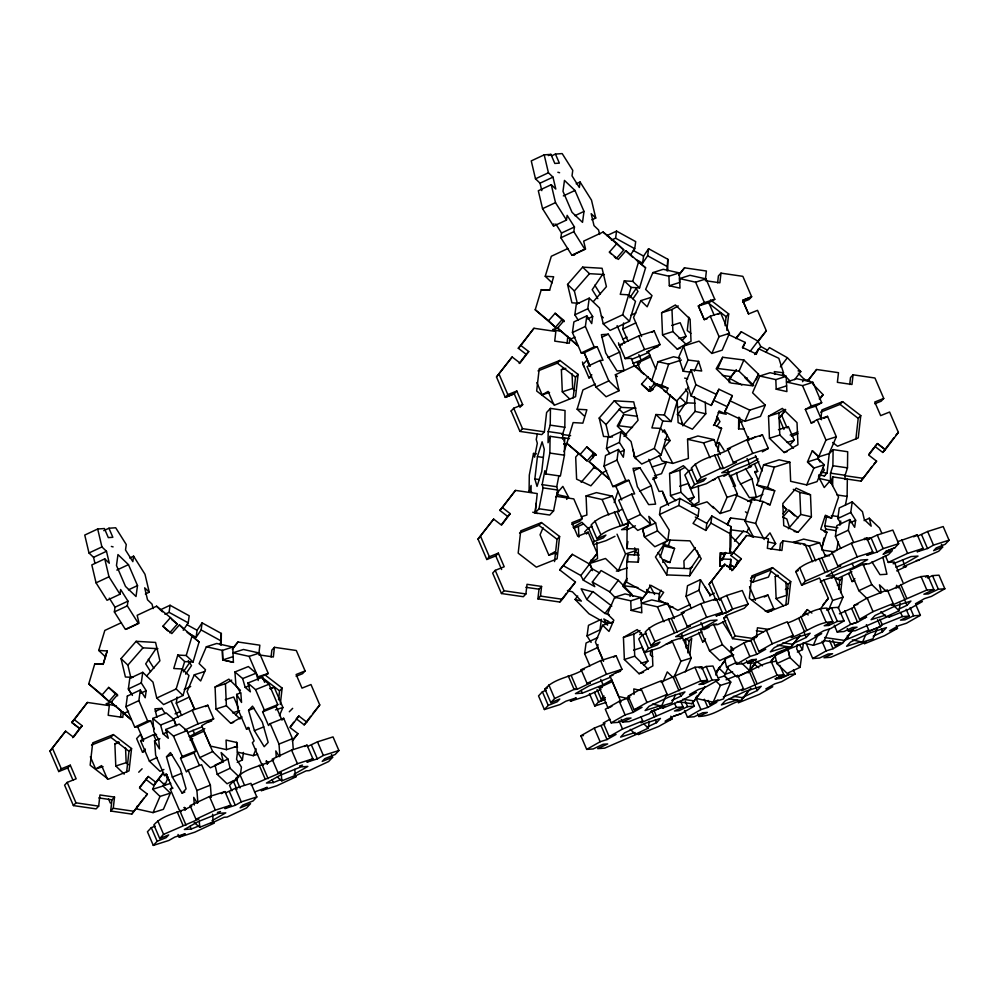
<?xml version="1.0" encoding="UTF-8"?>
<svg xmlns="http://www.w3.org/2000/svg" width="999" height="999" viewBox="0 0 999 999"><rect width="100%" height="100%" fill="white"/><g stroke="black" fill="none" stroke-linecap="round" stroke-linejoin="round"><path stroke-width="1.5" d="M220.317 644.879L221.328 633.441L202.098 622.877L197.078 630.257L196.104 637.325L187.075 632.367M221.216 645.079L221.328 633.441M639.223 555.069L627.759 554.632L626.785 561.713L626.598 582.105L645.816 592.669L650.849 585.302L663.661 592.345L658.628 599.725L677.846 610.289L690.334 604.445M626.785 561.713L638.261 562.15L638.386 549.05L626.91 548.613L627.097 529.707L628.059 522.627L628.034 525.536M627.684 561.925L627.759 554.632M666.82 270.717L667.819 259.278L648.601 248.714L643.568 256.094L642.607 263.162L636.151 259.615M667.719 270.916L667.819 259.278M724.138 566.183L719.879 566.021L720.004 552.922L729.919 553.309L730.881 546.228L731.068 526.573L711.85 516.008L706.83 523.389L705.856 530.457L693.044 523.414L698.076 516.046L699.038 508.966L679.819 498.401L660.501 507.442L659.527 514.522L669.205 530.069L667.757 540.684L654.82 546.74L644.58 536.938L642.594 529.02L655.631 522.927L657.517 530.881L667.757 540.684M719.879 566.021L720.903 553.121M729.769 569.43L730.769 559.328L720.853 558.953M729.919 553.309L730.107 533.653L731.068 526.573M730.681 568.394L730.769 559.328M744.28 429.095L738.611 428.871L738.723 417.232M738.611 428.871L739.622 417.432M748.426 439.835L748.451 436.813M531.992 492.295L529.07 491.87L529.295 475.124L533.516 453.434L536.438 453.858M531.018 492.432L531.106 485.452L529.07 491.87M562.699 439.273L562.774 433.691L564.81 427.272L565.034 410.514L550.449 408.391L550.224 425.137L548.189 431.568L548.051 442.732L550.087 436.313L564.672 438.436L564.447 455.194L560.377 476.073L545.791 473.951L544.855 470.716L542.145 484.64L543.081 487.874L538.998 508.766L535.139 512.899L549.725 515.034L553.583 510.889L557.667 490.01L556.73 486.763L558.903 475.624M545.791 473.951L549.862 453.059L550.087 436.313M830.406 482.929L830.531 473.164L832.891 465.734L833.104 449.612L847.689 451.735L847.477 467.857L845.117 475.287L845.067 479.483M832.642 485.589L832.754 476.898L860.926 481.143L876.585 461.163L868.718 455.107L877.459 443.593L885.301 449.675L898.388 432.455L889.597 412.038L880.631 415.634L874.762 402.023L883.74 398.426L874.949 378.009L853.071 374.812L850.499 377.572L849.712 384.478M845.366 505.369L847.115 496.416L847.339 479.021M536.138 503.234L535.139 512.899L537.237 493.568L515.472 490.397L499.812 510.377L507.679 516.433L510.252 513.673L502.385 507.617L499.812 510.377M554.52 561.575L557.042 539.273L559.615 536.513L541.458 522.539L520.716 530.869L518.181 553.146L536.351 567.157L557.092 558.828L559.615 536.513M855.856 439.185L858.203 418.369L860.776 415.609L842.632 401.635L821.877 409.952L820.866 418.868M860.776 415.609L858.253 437.924L837.512 446.241L832.666 442.507M82.193 725.736L79.62 728.483L71.753 722.427L74.326 719.68L82.193 725.736L73.476 737.212L65.609 731.156L49.95 751.136L58.741 771.553L61.314 768.805L70.28 765.197L76.149 778.808L67.183 782.404L64.61 785.164L73.402 805.581L96.104 808.89L98.676 806.143L99.95 794.954L114.535 797.09L113.262 808.266L110.689 811.026L131.731 814.098L147.39 794.105L139.523 788.049L148.302 776.485L156.169 782.542L163.611 772.751M120.517 717.419L121.304 710.526M110.689 811.026L111.963 799.837L114.535 797.09M123.401 711.9L122.777 717.419L108.192 715.296L109.291 705.644L87.413 702.447L71.753 722.427L79.62 728.483L72.627 737.699M126.623 772.152L128.996 751.298L131.568 748.551L113.411 734.577L92.695 742.869L90.147 765.209L108.329 779.195L129.033 770.878L131.568 748.551M258.916 653.471L259.852 645.192L237.987 641.995L232.605 648.451M271.079 656.98L271.865 650.074L274.438 647.315L296.316 650.511L305.107 670.928L302.535 673.688L296.129 676.261M274.438 647.315L273.339 656.98L258.753 654.845M278.546 699.787L279.57 690.858L282.143 688.099L265.197 675.062M280.269 704.482L282.143 688.099M534.877 478.921L537.425 456.605L542.12 441.795L544.28 449.275L541.745 471.553L537.037 486.401L534.877 478.921L539.248 479.557M510.252 513.673L501.535 525.162L493.668 519.105L478.009 539.085L486.8 559.502L489.373 556.743L498.339 553.146L504.208 566.758L495.229 570.354L492.657 573.114L501.461 593.531L523.326 596.715L525.899 593.968L527.01 584.303L541.583 586.425L540.484 596.091L537.899 598.863L539.01 589.185L541.583 586.425M511.138 410.989L519.93 431.406L541.808 434.602L544.38 431.843L546.603 412.5L550.449 408.391M567.057 343.244L567.844 336.351M569.942 337.724L569.305 343.244L554.72 341.121L555.831 331.468L533.953 328.271L518.294 348.251L526.161 354.308L528.733 351.561L520.866 345.504L518.294 348.251M573.164 397.964L575.536 377.16L578.109 374.4L559.915 360.402L539.223 368.706L536.663 391.009L554.857 405.02L575.574 396.69L578.109 374.4M650.799 650.386L650.287 654.857L652.709 656.718M688.786 317.183L687.25 330.582L690.883 333.379M705.456 279.295L706.393 271.016L684.515 267.819L679.145 274.275M717.619 282.804L718.406 275.899L720.978 273.139L742.856 276.336L751.648 296.753L749.075 299.513L742.669 302.085M720.978 273.139L719.879 282.804L705.294 280.669M687.787 652.859L689.148 640.946L691.72 638.199L689.847 654.57M725.099 325.612L726.111 316.683L728.683 313.923L710.501 299.95M726.822 330.307L728.683 313.923M756.318 637.549L757.442 627.772L769.105 629.47M779.657 550.474L780.444 543.568L783.016 540.821L804.894 544.005L812.512 561.7M783.016 540.821L781.917 550.474L767.332 548.351L768.431 538.686L746.565 535.501L730.906 555.481L738.773 561.538L741.345 558.778L733.478 552.722L730.906 555.481M785.776 605.194L788.149 584.353L790.721 581.593L772.539 567.619L751.835 575.923L749.3 598.264L767.457 612.237L788.174 603.933L790.721 581.593M818.631 474.975L824.475 475.824L827.047 473.064L829.245 453.746L833.104 449.612M853.071 374.812L851.972 384.478L837.387 382.342L838.486 372.689L816.608 369.493L807.529 380.831M838.723 589.435L839.734 580.531L842.307 577.772L840.609 592.619M103.759 530.656L108.941 528.234L112.85 537.3L108.317 537.612L104.408 528.546L97.69 529.008L101.923 546.928L106.481 551.286L109.303 563.224L104.758 558.866L91.821 564.922L96.054 582.842L107.043 600.287L119.98 594.23L120.629 589.51L127.959 601.148L127.31 605.869L138.299 623.314L125.362 629.37L114.373 611.925L115.01 607.205L109.316 598.151M129.708 557.991L133.591 556.168L132.842 561.638L125.512 549.999L126.261 544.542L115.697 527.759L108.941 528.234M137.512 585.589L136.014 596.503L125.499 586.425L116.483 565.496L117.969 554.582L128.471 564.635L137.512 585.589L128.446 589.835M154.183 728.995L150.662 720.828L137.725 726.885L134.728 727.097L125.936 706.68L127.385 696.066M150.662 720.828L147.665 721.041L138.873 700.624L140.322 690.009L127.285 696.103M140.322 690.009L145.205 697.764L146.179 690.684L141.284 682.929L142.745 672.315L129.795 678.371L128.347 688.985L131.543 694.18M164.935 614.285L169.093 612.35L170.067 605.269L189.198 615.784L188.224 622.864L183.204 630.232M181.568 715.421L176.286 703.171L177.123 697.115M196.104 637.325L201.136 629.957L202.098 622.877M240.409 774.662L241.433 767.082L236.551 759.327L237.525 752.197L242.407 759.952L237.238 762.374M242.407 759.952L243.444 752.409M555.819 223.988L561.513 233.042L560.876 237.762L571.865 255.207L584.802 249.151L573.813 231.693L574.462 226.985L567.132 215.347L566.483 220.067L553.546 226.124L553.871 223.764M576.211 183.828L580.094 182.005L579.345 187.475L572.015 175.836L572.764 170.379L562.187 153.596L555.444 154.058L551.56 155.881M584.003 211.426L582.517 222.34L572.002 212.263L562.986 191.333L564.472 180.419L574.974 190.472L584.003 211.426L574.949 215.672M648.076 376.66L641.545 384.14L648.376 390.671L654.907 383.191L634.702 365.684L615.384 374.737L619.068 390.696L606.118 396.753L595.879 386.95L587.087 366.546L600.024 360.489L603.034 360.277L597.165 346.665L594.168 346.878L581.231 352.934L584.228 352.722L590.084 366.333L584.128 352.759L581.231 352.934L572.439 332.517L573.888 321.903L586.825 315.846L591.708 323.601L592.669 316.521L587.787 308.766L589.235 298.152L576.298 304.208L574.85 314.822L578.109 319.992M594.168 346.878L585.377 326.461L586.825 315.846M611.438 240.122L615.596 238.187L616.57 231.106L635.689 241.621L634.727 248.701L630.544 254.845M655.631 522.927L648.801 516.383L650.686 524.35L637.749 530.407L627.509 520.604L618.718 500.187L631.655 494.13L634.652 493.918L628.796 480.307L615.859 486.363L612.849 486.575L604.058 466.158L605.506 455.544L618.443 449.488L623.339 457.242L624.3 450.162L619.417 442.407L620.866 431.793L607.929 437.849L606.48 448.464L609.727 453.633M628.046 341.196L622.789 329.008L623.626 322.952M589.897 665.883L584.615 653.633L586.063 643.019L597.714 637.562M591.108 642.407L587.037 635.938L588.486 625.324L600.137 619.88M628.796 480.307L625.786 480.519L616.995 460.102L618.443 449.488M642.607 263.162L647.639 255.794L648.601 248.714M603.421 661.188L597.564 647.577L597.976 644.542M601.423 619.268L599.974 629.882L587.037 635.938M626.91 548.613L627.884 541.533M638.261 562.15L638.836 557.904M658.628 599.725L659.59 592.644L661.276 590.184M677.434 407.779L686.488 403.534L687.936 392.919L685.501 389.048M667.07 539.984L689.997 540.859L701.248 558.741L689.66 575.786L666.733 574.912L667.707 567.832L658.041 552.472M630.257 729.307L635.376 734.215L648.314 728.159L649.263 721.266M659.527 514.522L678.845 505.482L679.819 498.401M691.32 608.553L686.038 596.303L687.487 585.739L700.424 579.682L710.202 595.142L714.36 593.194M689.66 575.786L690.621 568.706L699.737 555.319M704.258 602.497L698.975 590.247L700.424 579.682M717.919 451.585L719.168 442.482L715.284 444.305M729.27 382.704L729.857 378.459L741.82 385.04M705.856 530.457L710.888 523.089L711.85 516.008M733.728 654.882L724.675 659.128L726.56 667.082L736.8 676.885L749.737 670.829L750.773 663.249M797.239 644.717L796.665 648.963L801.548 656.718L800.099 667.332L787.162 673.388L776.922 663.586L775.037 655.619L787.974 649.562L789.859 657.529L800.099 667.332M797.339 652.06L802.509 649.637L803.383 643.269M840.646 548.426L835.401 536.238L836.85 525.624L849.787 519.567L854.669 527.322L855.644 520.242L850.761 512.487L852.209 501.873L839.272 507.929L837.811 518.543L841.071 523.713M853.596 542.37L848.338 530.182L849.787 519.567M896.24 588.149L896.627 585.314L898.263 587.899M880.843 611.725L886.163 616.82L899.1 610.764L900.136 603.184M537.35 433.766L536.238 439.51L537.312 443.256L534.602 457.192L533.516 453.434M819.317 478.546L819.904 475.561M825.149 532.092L825.736 529.108L824.799 525.861L826.697 516.121M821.665 549.987L823.988 538.049M839.922 525.212L840.746 521.028M836.538 550.624L838.286 541.67M108.941 701.435L102.11 694.892L108.641 687.412L115.459 693.955L108.941 701.435L88.736 683.928L94.768 663.86L103.134 664.298L107.205 650.973L98.739 650.449L104.82 630.431L121.453 622.652M107.155 650.923L103.134 664.298L94.768 663.86M126.111 629.308L139.048 623.251L137.163 615.297L156.581 606.206L170.467 617.594L162.899 626.248L171.828 633.566L179.383 624.912L199.076 641.995L193.044 662.062L186.214 655.519L177.797 655.044L173.751 668.506L182.168 668.993L188.986 675.524L182.992 695.491L163.574 704.57L156.743 698.039L152.984 682.117L142.745 672.315M156.743 698.039L176.161 688.96L182.168 668.993M186.214 655.519L192.245 635.464M182.193 669.655L184.628 661.575L177.797 655.044M555.432 327.272L548.613 320.729L555.132 313.249L561.962 319.792L555.432 327.272L535.227 309.765L541.271 289.698L549.625 290.135L553.646 276.76L545.242 276.286L551.323 256.268L567.956 248.489M587.062 460.914L580.232 454.383L586.763 446.903L593.593 453.434L587.062 460.914L566.858 443.406L573.126 422.589L582.854 423.151L586.875 409.777L577.147 409.215L582.941 389.922L595.429 384.078M572.614 255.145L585.551 249.088L583.666 241.134L603.084 232.043L616.957 243.431L609.402 252.085L618.319 259.403L625.886 250.749L645.579 267.832L639.547 287.899L632.717 281.356L624.3 280.881L620.254 294.343L628.658 294.83L635.489 301.361L629.482 321.328L610.077 330.407L603.246 323.876L599.487 307.954L589.235 298.152M603.246 323.876L622.664 314.797L628.658 294.83M632.717 281.356L638.748 261.301M628.696 295.492L631.131 287.412L624.3 280.881M641.545 384.14L650.474 391.458L656.992 383.978L677.197 401.486L671.166 421.541L664.335 415.01L655.931 414.523L651.91 427.897L660.314 428.384L667.145 434.915L661.113 454.97L641.708 464.06L634.877 457.53L632.941 449.513M620.866 431.793L631.056 441.558L634.877 457.53L654.283 448.439L660.314 428.384M664.335 415.01L670.379 394.955M660.526 428.484L662.762 421.054L655.931 414.523M563.848 441.009L564.672 438.436M830.868 482.842L832.754 476.898M564.023 451.673L566.358 444.642L563.886 443.494M651.473 381.406L658.004 361.713L673.551 356.768L680.232 358.266M614.185 502.559L617.919 491.308M666.47 392.295L667.869 388.074L661.688 385.202L668.681 364.111L681.405 360.065M660.152 557.305L663.885 546.053L674.575 548.451L669.904 562.512L665.896 561.613M662.787 562.449L663.723 559.64L669.904 562.512M674.575 548.451L668.381 545.579L670.254 539.947M715.759 445.829L721.565 428.321L714.41 424.987L719.068 410.926L726.236 414.26L718.219 412.462M753.496 537.15L744.954 521.003L752.21 499.113L762.899 501.51L770.054 504.832L774.725 490.771L767.569 487.45L756.88 485.052L763.611 464.76L779.158 459.815L789.847 462.212L790.646 481.318L806.68 484.915L817.045 481.618L824.275 464.797L817.906 458.641L807.542 461.938L813.835 468.119L824.275 464.797M759.839 501.036L764.035 488.374L756.88 485.052M764.185 539.547L755.631 523.401L762.899 501.51M767.569 487.45L774.3 467.157L789.847 462.212M821.777 547.627L826.91 532.167L820.728 529.295L825.386 515.234L831.58 518.106L838.573 497.002L830.019 480.869L819.33 478.471M709.864 596.053L710.489 594.205M204.67 671.515L194.293 674.812L187.063 691.633L194.68 709.327M232.755 647.077L222.39 650.374L222.789 659.927L233.404 662.349L232.755 647.077L216.733 643.481L206.356 646.778L199.126 663.598L205.494 669.755L200.662 680.968L194.293 674.812M152.635 789.297L162.999 786.001L170.367 793.131L160.002 796.428L152.635 789.297L155.644 782.292M162.999 786.001L164.211 783.191M136.9 806.28L137.013 809.015L153.047 812.612L160.002 796.428M158.516 779.108L164.835 785.214L168.294 777.16M170.367 793.131L163.411 809.315L153.047 812.612M176.511 725.749L173.576 718.943L192.258 710.202L207.804 705.244L213.661 718.855L201.711 725.661L210.502 746.078L226.461 749.65L226.061 740.097L236.825 742.507L237.225 752.072L253.259 755.669L256.156 748.925M279.458 715.571L282.917 707.517L274.126 687.1L269.68 688.511M543.069 527.759L540.059 534.777L548.851 555.182L556.256 552.834M556.942 495.529L558.154 492.719M651.173 297.34L640.809 300.637L633.566 317.457L641.57 336.501M679.27 272.902L668.905 276.199L669.305 285.751L679.67 282.455L679.27 272.902L663.236 269.305L652.871 272.602L645.629 289.423L651.997 295.592L647.177 306.793L640.809 300.637M637.337 416.296L623.701 414.548L618.868 425.761L632.504 427.51M669.305 285.751L679.982 288.149L679.582 278.596L689.959 275.299L705.981 278.896L714.772 299.313L704.407 302.61L698.363 306.031L704.233 319.643L710.277 316.221L720.641 312.924L729.432 333.341L722.19 350.162L711.825 353.459L699.088 341.134L683.541 346.091L678.708 357.292L683.179 371.228L690.759 372.202M683.179 371.228L687.999 360.015L683.541 346.091M687.999 360.015L698.613 361.376L701.698 371.029L691.083 369.667L686.263 380.881L691.071 395.916L711.263 405.444L718.893 389.248L732.342 395.604L728.121 405.419M694.392 371.191L698.613 361.376M691.071 395.916L695.903 384.702L691.083 369.667M592.345 570.641L590.022 563.399L605.494 558.478L618.319 570.779L625.549 553.958L617.032 534.178M711.825 353.459L719.068 336.638L710.277 316.221M612.999 621.952L602.634 625.262L595.404 642.07L603.571 661.038M641.096 597.527L630.731 600.824L631.131 610.377L641.82 612.774L641.096 597.527L625.062 593.93L614.697 597.227L607.467 614.048L613.836 620.204L609.003 631.418L602.634 625.262M634.103 554.857L635.913 550.661L634.702 547.827M626.735 580.194L624.325 585.801L637.924 587.549M756.143 379.82L758.553 374.213L743.868 360.002L722.664 357.28L717.831 368.494L739.035 371.203L753.733 385.427M711.263 405.444L718.893 389.248M742.781 348.027L745.192 342.42L727.697 334.153M739.035 371.203L743.868 360.002M765.321 405.094L760.451 416.383L744.904 421.328L724.725 411.8L732.342 395.604M756.243 354.383L758.653 348.776L778.833 358.304L783.478 372.789L782.267 375.587M786.176 376.323L775.811 379.62L776.211 389.185L786.9 391.583L786.176 376.323L770.142 372.727L759.777 376.024L752.584 392.769L765.284 405.169L749.737 410.127L729.545 400.587M744.904 421.328L749.737 410.127M720.079 513.523L727.047 497.34L718.244 476.923L728.621 473.626L737.412 494.043L730.444 510.227L720.079 513.523L712.712 506.393M727.597 524.987L730.606 517.969L745.754 519.917M663.061 681.73L667.282 671.915L673.651 678.084M721.653 560.539L725.461 552.447M722.639 559.765L725.661 552.747M652.522 704.07L661.588 706.106L665.209 697.702M674.263 676.673L680.893 661.263L672.102 640.846L660.089 647.652L644.605 652.584L638.748 638.973L642.607 634.827L646.453 633.291M675.574 694.405L671.965 702.809L661.588 706.106M685.227 671.977L691.258 657.966L682.467 637.549L672.027 640.871M752.235 536.987L746.99 531.905L748.8 527.697M735.114 566.895L737.524 561.288M736.101 566.121L737.911 561.913M750.187 580.769L752.884 582.03L755.294 576.423M715.833 675.049L718.256 669.442M812.899 382.317L802.522 385.626L786.5 382.03L796.865 378.721L812.899 382.317L821.69 402.734L811.325 406.044L805.344 409.428L811.213 423.039L817.182 419.642L827.547 416.346L836.338 436.763L829.108 453.583L818.743 456.88L812.287 450.749L807.467 461.963L813.91 468.094L806.68 484.915M697.015 695.903L697.127 698.638L713.161 702.235L720.404 685.414L730.769 682.117L724.475 675.923L718.468 677.834M728.234 667.195L724.4 675.948L730.769 682.117L723.526 698.925L713.161 702.235M817.906 458.641L825.973 440.059L817.182 419.642M770.841 571.478L768.431 577.085L752.884 582.03M803.171 642.994L813.373 645.279L817.594 635.476M828.446 610.252L832.666 600.436L823.875 580.019L834.252 576.723L843.044 597.14L838.211 608.354M829.17 629.37L823.738 641.982L813.373 645.279M852.322 639.872L862.524 642.157L865.983 634.103M876.935 629.457L872.889 638.861L862.524 642.157M623.701 414.548L617.245 426.061L626.698 435.202M758.553 374.213L752.11 385.739L730.906 383.017L716.196 368.781L722.664 357.28M727.022 524.363L730.606 517.969M745.192 342.42L742.394 347.402L755.856 353.758L758.653 348.776M626.985 578.433L622.677 586.126L633.166 596.278M724.725 411.8L726.822 408.067M183.329 671.927L189.96 662.187M185.677 674.138L191.483 665.609L188.262 660.501M629.832 297.764L636.463 288.024M633.004 298.751L637.986 291.446L635.564 287.612M156.456 648.064L145.692 663.86L150.524 671.54M602.959 273.901L592.195 289.698L597.827 298.651M677.497 415.01L685.801 402.822L694.954 403.184M713.461 425.499L718.443 418.181M716.645 426.486L719.967 421.603L716.745 416.496M666.246 541.196L655.469 556.992L666.733 574.912M49.95 751.136L65.609 731.156M74.326 719.68L87.413 702.447M232.367 649.387L237.987 641.995M139.585 787.337L148.302 776.485M131.731 814.098L143.881 798.101M145.729 779.245L153.596 785.301L162.899 773.051M514.235 393.806L505.282 397.377L496.491 376.96L512.15 356.98L520.017 363.037L528.733 351.561M496.491 376.96L512.15 356.98M520.866 345.504L533.953 328.271M519.18 363.499L526.161 354.308M290.147 726.897L293.669 722.265M305.107 670.928L296.141 674.525L301.998 688.136L310.976 684.54L319.767 704.957L306.743 722.09L298.876 716.033L290.085 727.609L297.964 733.666L292.345 741.046M293.519 738.885L297.964 733.666M298.876 716.033L296.303 718.793L304.171 724.849L310.677 716.283M312.537 713.835L319.767 704.957M478.009 539.085L493.668 519.105M502.385 507.617L515.472 490.397M678.908 275.212L684.515 267.819M501.573 524.475L507.679 516.433M537.912 598.851L559.79 602.035L562.362 599.275L575.449 582.055L559.727 569.917L572.29 554.32L589.547 564.06L592.007 568.681L599.675 573.001M735.739 338.186L741.333 331.755L757.941 341.121L760.776 346.466L767.17 350.075M559.727 569.917L572.29 554.32M736.101 338.636L741.333 331.755M559.79 602.035L566.333 593.431M568.206 590.958L575.449 582.055M590.009 562.25L597.252 553.346L588.124 532.155L577.747 536.326L571.878 522.714L582.267 518.543L573.801 498.901L556.306 496.353M736.313 369.63L728.845 379.47L736.088 370.554M750.099 351.448L757.941 341.121M758.129 340.921L766.308 330.781L757.529 310.339L748.538 313.961L742.682 300.349L751.648 296.753L742.694 300.337L748.563 313.948M588.848 564.423L597.252 553.346M757.891 341.845L766.308 330.781M629.982 596.453L631.73 594.155L618.331 580.282L601.061 570.541L592.345 582.03L594.792 586.65L583.279 580.157L580.831 575.536L589.547 564.06M583.279 580.157L592.007 568.681M754.67 354.508L760.776 346.466M608.029 621.266L606.293 623.563L589.023 613.823L575.112 599.425L577.722 595.978M765.971 352.197L769.455 347.602L787.374 357.717L800.786 371.578L794.68 379.62M609.153 614.572L604.969 613.461L586.8 599.475L592.894 591.433M615.559 597.926L609.602 591.77L618.331 580.282M780.394 366.895L787.374 357.717M604.969 613.461L611.076 605.431M802.547 381.693L804.295 379.395L809.714 380.831M641.246 599.75L647.552 592.07L659.577 593.818M783.978 429.42L779.145 418.194L785.689 409.578M641.021 600.674L647.552 592.07M779.145 418.194L785.451 410.514M808.241 380.519L816.608 369.493M819.63 399.3L823.126 394.705L812.811 384.028M716.096 600.449L709.103 584.19L724.75 564.21L732.629 570.267L741.345 558.778M709.103 584.19L724.75 564.21M733.478 552.722L746.565 535.501M731.792 570.729L738.773 561.538M868.755 454.42L873.988 447.527M677.297 701.585L691.882 703.708L701.223 691.408M703.096 688.948L704.957 686.488M715.559 672.539L720.229 666.383M722.102 663.923L724.899 660.239M860.926 481.143L872.139 466.383M882.729 452.435L885.301 449.675L877.459 443.593L874.862 446.378L882.729 452.435L893.955 437.674M691.882 703.708L704.732 687.424M716.258 672.24L725.599 659.939M748.988 671.103L754.22 664.21L758.778 667.719M748.076 672.939L756.792 661.45L762.487 665.834M803.071 614.672L807.392 609.615L811.887 613.086M802.16 616.508L807.392 609.615M729.357 698.888L741.021 700.586L748.263 691.046M770.516 661.75L773.214 658.204M741.021 700.586L750.836 688.299M770.391 662.549L775.786 655.444M777.259 645.154L790.883 647.14L799.287 636.076M822.964 604.894L824.837 602.434M790.883 647.14L799.999 635.776M820.866 608.291L828.346 598.451L819.567 578.009L801.623 585.214L795.766 571.603C805.107 560.988 820.516 559.952 832.367 553.346M823.488 640.496L842.444 643.269L851.797 630.956M842.444 643.269L853.433 629.432M788.311 528.771L800.711 514.435L799.799 492.395L793.293 489.373M798.039 532.28L811.4 516.833L810.476 494.792L796.178 488.149L782.829 503.558L783.74 525.636L798.039 532.28L794.043 531.381M578.546 453.808L575.686 457.117L576.61 479.158L590.884 485.814L602.347 472.564M557.067 493.069L562.849 486.388L568.556 497.152L566.62 499.375M555.943 496.978L557.867 494.755L568.556 497.152M581.156 482.305L593.581 467.957L593.456 465.022M688.648 387.3L677.21 400.512L678.109 422.589L692.419 429.22L705.769 413.786L705.282 402.023M662.437 432.055L664.36 429.82L670.067 440.584L664.285 447.265L672.827 463.411L688.386 458.454L687.562 439.298L697.926 436.001L713.96 439.597L720.379 454.495M682.679 425.724L695.092 411.388L694.48 396.69M695.341 547.664L683.903 560.889L684.203 568.244M765.147 538.436L769.979 532.867L775.674 543.631L770.853 549.2M830.019 480.869L824.237 487.549L818.531 476.785L824.312 470.104L822.889 467.407M132.879 677.409L125.412 676.985L121.041 658.603L136.139 641.308L155.569 642.444L159.915 660.814L146.828 675.799M130.894 677.859L127.872 665.134L142.969 647.839L157.917 648.713M169.73 632.792L177.285 624.125L170.467 617.594M111.026 702.21L131.231 719.717L111.026 702.21L117.557 694.73L108.641 687.412M579.383 303.246L571.915 302.822L567.544 284.44L582.642 267.145L602.072 268.269L606.418 286.651L593.331 301.636M577.397 303.696L574.375 290.971L589.472 273.676L604.407 274.55M616.957 243.431L623.788 249.962L616.233 258.629L614.285 256.755M557.529 328.047L577.734 345.554L557.529 328.047L564.06 320.567L555.132 313.249M612.512 436.963L603.533 436.451L599.2 418.044L614.26 400.799L633.716 401.91L638.061 420.279L624 436.413M609.028 437.325L606.031 424.587L621.091 407.33L636.051 408.191M589.148 461.7L609.353 479.208L589.148 461.7L595.679 454.22L586.763 446.903M734.527 541.271L743.593 530.894M782.966 513.748L786.737 509.428L782.841 505.694M783.166 516.695L788.823 510.202L798.089 517.794M182.13 793.131L186.089 788.873L180.257 768.618L170.454 752.572L166.496 756.817L172.328 777.085L182.13 793.131L184.827 792.057M647.202 727.047L656.505 722.689L660.451 718.443L644.517 723.513L624.562 732.854L620.604 737.1L635.114 732.479M58.741 771.553L67.707 767.956L70.28 765.197M91.496 745.079L110.839 737.337L113.411 734.577M73.402 805.581L75.974 802.821L98.676 806.143M143.431 741.233L140.497 734.427L136.638 738.561L142.495 752.172L145.392 749.075M516.82 391.021L507.854 394.63L505.282 397.377L514.248 393.781L516.82 391.021L522.689 404.632L520.966 406.468M153.596 785.301L156.169 782.542M159.94 738.698L154.558 740.858L155.644 755.169L164.448 775.586L166.159 773.75L172.015 787.362L170.305 789.198L179.096 809.615L181.306 811.513M211.313 797.364L210.377 785.114L201.586 764.697L188.124 770.092L186.413 771.94L180.544 758.328L182.268 756.48L195.717 751.086L186.925 730.669L179.233 724.075L165.772 729.482L168.294 738.249L163.099 733.803L160.577 725.024L152.835 718.406L166.296 712.999L174.026 719.63L175.712 725.474M145.679 795.953L147.39 794.105M511.126 411.014L513.711 408.229L522.689 404.632M538.024 370.916L557.342 363.149L559.915 360.402M180.544 758.328L194.006 752.921L195.717 751.086M235.727 714.747L239.585 710.614L232.542 712.849M248.576 710.376L252.522 706.143L262.337 722.19L268.169 742.432L264.211 746.69L254.408 730.644L248.576 710.376L253.958 708.216M519.93 431.406L522.502 428.646L544.38 431.843M155.145 826.111L151.299 827.659L147.44 831.792L153.297 845.404L168.856 840.459L174.825 837.062L185.19 833.765L179.221 837.162L178.047 834.44M191.783 806.018C179.595 813.049 163.586 813.96 153.871 824.899L159.728 838.511L168.706 834.914L166.134 837.661L157.155 841.27L153.297 845.404M240.672 692.806L236.638 694.417L237.725 708.741L246.516 729.158L248.239 727.309L254.096 740.921L252.385 742.769L261.176 763.174L263.386 765.072M293.269 749.4L292.457 738.673L283.666 718.256L270.205 723.663L268.494 725.499L262.625 711.887L264.348 710.052L277.797 704.645L269.006 684.228L261.301 677.634L247.852 683.041L250.374 691.82L245.18 687.362L242.657 678.583L234.915 671.965L248.376 666.558L256.106 673.189L258.217 680.506M262.625 711.887L276.086 706.48L277.797 704.645M589.298 365.609L586.95 360.164L583.091 364.298L588.96 377.909L591.845 374.812M159.728 838.511L163.586 834.377L198.938 819.018L195.941 819.23L190.085 805.619L209.49 796.54L224.962 791.608L230.831 805.219L224.85 808.616L235.302 805.294L241.271 801.897L256.818 796.952L250.961 783.341L235.402 788.286L225.524 792.931M283.666 718.256L281.943 720.092L276.086 706.48M237.225 779.682L233.379 781.218L229.52 785.351L231.868 790.796M240.06 787.986L235.951 778.458C245.667 767.519 261.676 766.608 273.863 759.577M304.171 724.849L306.743 722.09M682.329 340.334L686.038 336.351L680.182 322.739L671.703 325.437M256.818 796.952L253.109 800.923L242.72 805.094L240.147 807.854L250.537 803.683L246.528 807.979L227.123 817.07L224.113 817.269L211.176 823.326L214.186 823.126L194.768 832.204L179.221 837.162M486.8 559.502L495.766 555.906L498.339 553.146M519.53 533.066L538.886 525.287L541.458 522.539M331.443 754.52L332.617 757.242L328.609 761.538L309.203 770.629L306.193 770.828L293.256 776.897L296.253 776.685L276.848 785.763L261.301 790.721L267.27 787.324L254.52 791.982M307.592 746.49L317.482 741.845L333.029 736.9L338.898 750.511L335.189 754.495L324.8 758.653L322.227 761.413L332.617 757.242M501.461 593.531L504.033 590.771L525.899 593.968M582.267 518.543L579.695 521.303L571.903 524.425M584.64 531.992L588.498 527.847L592.345 526.311M622.514 509.24C611.975 514.01 598.95 515.834 591.071 525.087L596.94 538.698L605.906 535.102L603.334 537.862L594.368 541.458L593.081 542.844M586.413 533.99L588.124 532.155M596.94 538.698C605.169 529.07 618.806 527.509 629.67 522.24L623.251 525.374L620.204 525.486L614.348 511.875M692.557 469.355L688.711 470.904L684.852 475.037L690.721 488.648L706.268 483.703L718.244 476.923M729.195 449.263C717.007 456.293 701.011 457.205 691.283 468.144L697.152 481.755L706.118 478.159L703.546 480.919L694.58 484.515L690.721 488.648M697.152 481.755L701.011 477.622L720.416 468.531L723.413 468.331L717.557 454.72M690.022 501.436L694.018 497.14L688.161 483.528L679.682 486.226M546.241 690.234L542.395 691.783L538.536 695.916L544.393 709.527L559.952 704.57L565.921 701.186L576.286 697.889L570.317 701.273L585.864 696.328L601.036 689.223M544.393 709.527L548.251 705.394L557.23 701.785L559.802 699.025L550.824 702.634L544.967 689.023C554.308 678.383 569.73 677.347 581.58 670.741M819.267 398.838L823.126 394.705M790.234 444.493L794.23 440.197L788.373 426.585L778.471 429.732M550.824 702.634L554.682 698.488L574.1 689.41L577.097 689.198L571.228 675.586M820.691 412.162L840.059 404.383L842.632 401.635M683.091 613.186C670.903 620.217 654.894 621.128 645.179 632.08L651.036 645.679L660.014 642.082L657.442 644.842L648.463 648.438L644.605 652.584M589.472 693.768L594.755 706.018L598.613 701.885L605.019 699.312M604.083 696.028L601.186 699.125L605.032 697.589M651.036 645.679L654.894 641.545L690.247 626.198L687.25 626.41L681.38 612.799L700.799 603.708L716.345 598.763L722.202 612.375L716.283 615.859L726.648 612.562L732.617 609.165L726.71 595.466L742.257 590.509L748.126 604.12L744.267 608.254L726.323 615.459L723.751 618.219L732.542 638.636L750.586 641.271M883.74 398.426L881.168 401.186L874.762 403.758M643.905 665.359L647.914 661.063L642.045 647.452L633.566 650.162M698.551 632.379L702.647 641.907L705.544 638.798M895.816 435.202L898.388 432.455M750.649 578.134L769.967 570.379L772.539 567.619M660.963 682.067L694.954 667.27L701.71 666.795L707.567 680.406L698.938 684.452L703.446 684.128L712.075 680.094L718.818 679.632L712.961 666.021L706.206 666.483L701.286 668.793M874.013 463.923L876.598 461.138M629.82 697.302L619.255 701.31L605.307 709.228L611.176 722.839L625.112 714.922L633.116 712.374L642.07 707.28L634.078 709.827L628.209 696.216L641.133 688.873L661.313 680.769L667.182 694.38L665.459 696.216L700.823 680.881L707.567 680.406M640.946 716.845L642.707 720.928L640.996 722.764L676.348 707.417L683.091 706.955L680.756 701.51M718.818 679.632L705.381 687.262L698.476 689.46L689.522 694.555L696.428 692.344L683.004 699.987L662.812 708.091L664.535 706.243L651.073 711.65L649.4 713.586L629.17 721.59L622.427 722.065L621.253 719.342M732.542 638.636L735.114 635.876L753.159 638.511M671.678 700.499L680.968 696.153L684.939 691.907L668.955 696.99L649.05 706.305L645.079 710.564L661.063 705.469M801.623 585.214L805.469 581.106L840.821 565.746L837.811 565.958L831.955 552.347L851.36 543.256L866.92 538.311L872.776 551.923L866.807 555.319L877.172 552.022L883.141 548.626L898.688 543.681L892.831 530.069L877.284 535.014L866.87 539.822M755.082 663.299L756.792 661.45M737.25 676.46C750.624 672.102 762.15 662 776.66 661.288M788.036 622.814C801.123 618.331 812.462 608.141 826.96 608.104L832.816 621.715L824.2 625.749L828.733 625.436L837.349 621.403L844.068 620.928L838.211 607.33L831.493 607.792L826.56 610.102M754.745 638.523L743.993 642.906L730.556 650.536L736.425 664.148L749.862 656.518L756.767 654.32L765.721 649.225L758.815 651.423L752.946 637.812L766.383 630.182L787.337 621.778L793.194 635.389L791.208 637.512C805.406 633.104 817.344 621.89 832.816 621.715M737.624 675.162L743.481 688.773L741.77 690.609L777.122 675.274L783.878 674.8L779.769 665.272M825.773 601.211L828.346 598.451M848.601 573.414L852.11 581.58L854.894 578.596M883.328 554.27L885.863 551.411L894.829 547.814L898.688 543.681M794.255 643.056L806.193 637.474L810.164 633.216L794.217 638.299L774.287 647.627L770.329 651.872L786.3 646.79M742.644 697.389L757.254 690.546L761.226 686.301L745.254 691.383L725.349 700.699L721.39 704.944L737.324 699.874M886.975 591.233C900.811 586.675 912.824 576.073 927.996 575.936L933.853 589.547L923.875 594.218L928.371 593.906L938.361 589.235L944.854 588.786L938.985 575.174L932.492 575.624L927.497 577.959M941.445 544.343L942.619 547.065L938.76 551.198L903.458 566.658L906.455 566.445L903.408 566.558M917.219 536.313L927.634 531.505L943.193 526.56L949.05 540.172L945.191 544.305L936.225 547.914L933.653 550.674L942.619 547.065M866.545 617.17L859.627 619.38L853.733 605.669L867.157 598.039L887.349 589.934L893.206 603.546L891.495 605.382L926.847 590.034L933.853 589.547M899 609.053L906.98 605.307L910.938 601.073L894.992 606.143L875.037 615.484L871.103 619.717L885.589 615.109M873.213 636.213L882.492 631.855L886.475 627.609L870.491 632.692L850.574 642.02L846.615 646.266L861.138 641.645M138.724 772.215L142.108 768.793M289.298 711.763L292.67 708.353M639.76 634.602L641.445 632.891M662.812 708.091L664.572 706.343L651.111 711.75M124.201 774.125L115.784 765.983L114.873 743.943L118.631 741.795M233.691 722.339L230.732 723.288L215.996 709.04L215.085 687L228.871 679.145L240.434 690.334M215.085 687L225.449 683.691L231.718 680.119M661.613 312.787L675.386 304.97L690.109 319.18L691.021 341.283L677.235 349.101L662.537 334.89L661.613 312.787L671.977 309.49L678.234 305.931M569.667 398.938L562.3 391.808L561.388 369.742L563.898 368.319M651.798 332.367L654.183 331.006L660.052 344.618L654.083 348.014L657.991 346.765M536.875 382.567L542.157 394.817L548.126 391.421L553.983 405.032M707.267 318.669L704.307 319.618L698.438 306.006L704.407 302.61L695.616 282.193L679.582 278.596M698.438 306.006L708.803 302.709L714.772 299.313M654.195 348.089L648.226 351.486L655.844 369.18M718.256 314.285L720.641 312.924M632.916 363.424L641.208 360.102L649.987 355.107M90.36 756.743L95.642 768.993L101.611 765.596L107.467 779.208M205.419 706.605L207.804 705.244M257.854 678.296L268.269 673.488L259.478 653.071L243.444 649.475L233.004 652.797L249.113 656.368L259.478 653.071M270.542 689.135L274.126 687.1M189.248 736.575L204.795 728.658M573.101 527.297L581.88 522.302L589.235 529.408M768.518 416.246L782.329 408.404L797.015 422.627L797.951 444.692L784.153 452.535L769.442 438.286L768.518 416.246L778.883 412.949L785.164 409.378M675.749 500.649L670.491 495.566L669.58 473.501L683.353 465.671L688.611 470.754M230.732 723.288L242.008 716.882M574 528.259L583.466 524M669.58 473.501L679.944 470.204L684.952 467.357M751.248 439.21L755.856 436.588M548.851 555.182L554.82 551.798L555.993 554.52M760.064 436.188L762.449 434.827L768.318 448.439L762.349 451.835M805.344 409.428L815.721 406.131L821.69 402.734M627.797 526.136L621.54 529.695L628.446 529.22M823.963 418.381L827.547 416.346M723.838 476.336L728.621 473.626M756.268 456.593L735.526 464.922L721.753 472.752L728.658 472.265L749.4 463.936L758.166 458.953M589.984 562.874L597.514 558.591L596.828 542.407M691.483 506.243L699 501.96L698.326 485.801M221.378 793.643L224.962 791.608M304.658 746.528L307.043 745.167L312.899 758.778L306.93 762.175L317.37 758.853L323.351 755.456L338.898 750.511M211.988 820.691L225.774 812.861L218.843 813.348L198.102 821.665L184.34 829.495L191.246 829.02L199.538 825.686M294.068 774.25L307.854 766.42L300.924 766.907L280.182 775.236L266.421 783.054L273.326 782.579L281.618 779.257M643.506 672.302L639.06 673.726L624.363 659.502L623.438 637.412L637.212 629.595L642.469 634.665M623.438 637.412L633.803 634.115L640.072 630.556M613.748 657.067L616.133 655.706L621.99 669.318L610.052 676.098L618.843 696.515L628.658 698.726M713.96 600.112L716.345 598.763M716.295 600.262L726.71 595.466M783.503 605.794L776.136 598.676L775.224 576.61L777.734 575.187M680.082 638.898L682.467 637.549M687.25 626.41L706.655 617.32L722.202 612.375L716.233 615.759L726.598 612.462L732.579 609.065L748.126 604.12M609.939 677.459L589.198 685.789L575.424 693.618L582.342 693.144L603.084 684.814L611.85 679.832M703.284 627.872L717.082 620.029L710.139 620.516L689.422 628.833L675.649 636.663L682.579 636.188L703.284 627.872L700.936 622.427M864.522 539.672L866.92 538.311M764.297 597.04L767.881 595.004L773.738 608.616L767.769 612L772.252 610.464M820.291 582.055L823.875 580.019M831.855 578.071L834.252 576.723M853.858 567.42L867.669 559.577L860.726 560.064L840.034 568.369L826.223 576.223L833.141 575.736L853.858 567.42L852.11 563.336M913.685 536.85L917.269 534.815L923.138 548.426L917.157 551.81L927.534 548.513L933.503 545.117L949.05 540.172M670.791 716.171L672.002 718.993L658.528 726.523L638.336 734.627L640.059 732.791L604.707 748.139L597.689 748.626L607.679 743.943L603.184 744.255L593.194 748.938L586.7 749.387L580.844 735.776L594.268 728.134L605.044 723.738M609.977 719.218L603.296 723.014L609.153 736.625L616.071 734.427L607.042 739.547L600.137 741.745L586.7 749.387M634.078 709.827L646.99 702.484L667.182 694.38M895.953 567.245L904.245 563.911L918.019 556.081L911.1 556.555L893.131 563.773M758.815 651.423L772.252 643.793L793.194 635.389M609.153 736.625L622.527 729.033L642.707 720.928M839.397 613.811L854.245 607.105M844.068 620.928L830.644 628.571L823.725 630.769L814.772 635.851L821.678 633.653L808.253 641.296L788.061 649.4L789.784 647.552L776.323 652.959L774.612 654.795L754.42 662.899L747.677 663.373L746.503 660.651M674.05 716.096L680.918 713.798L694.342 706.168L692.594 702.085M834.265 625.199L837.199 632.005L850.636 624.363L857.542 622.165L866.495 617.082L859.59 619.28L873.026 611.638L893.206 603.546M684.552 710.426L687.474 717.232L700.911 709.602L707.816 707.404L716.783 702.309L709.864 704.507L708.104 700.424M709.864 704.507L717.931 699.924M806.867 644.929L812.724 658.541L826.161 650.911L833.079 648.713L842.032 643.618L835.114 645.816L832.766 640.371M835.114 645.816L840.496 642.769M844.517 640.471L868.73 630.082L866.395 624.637M944.854 588.786L931.418 596.415L924.5 598.613L915.484 603.746L922.389 601.548L909.028 609.14L888.848 617.245L890.559 615.409L855.206 630.744L848.451 631.218L847.277 628.496M793.368 669.929L795.129 674.013L781.693 681.655L774.774 683.853L765.821 688.935L772.739 686.738L759.302 694.38L738.348 702.784L740.334 700.661C726.148 705.057 714.21 716.283 698.726 716.445L697.552 713.723M896.303 625.611L897.477 628.334L884.552 635.676L864.372 643.781L866.083 641.945L830.731 657.292L823.975 657.754L832.604 653.721L828.109 654.033L819.48 658.066L812.724 658.541M915.683 604.432L920.379 615.322L906.43 623.251L898.426 625.799L889.472 630.881L897.477 628.334M639.06 673.726L652.859 665.896L652.172 649.7M775.286 678.933L783.878 674.8L775.249 678.833C782.055 679.832 799.749 668.506 779.744 678.521L778.571 675.799M555.444 154.058L559.353 163.137L554.82 163.449L550.911 154.383L544.193 154.845L531.256 160.901L535.489 178.821L540.047 183.179L541.808 190.647M548.326 155.594L550.911 154.383M535.489 178.821L548.426 172.765L552.984 177.123L555.806 189.061L551.261 184.703L538.311 190.759L542.557 208.679L553.546 226.124M540.047 183.179L552.984 177.123M563.336 195.916L574.974 190.472M542.557 208.679L555.494 202.622L551.261 184.703M561.513 233.042L574.462 226.985M591.858 219.855L595.741 218.032L591.495 200.125L580.094 182.005M560.876 237.762L573.813 231.693M606.855 235.652L616.57 231.106M97.69 529.008L84.753 535.064L88.986 552.984L93.544 557.342L94.955 563.311M574.85 314.822L587.787 308.766M587.499 318.943L592.669 316.521M88.986 552.984L101.923 546.928M572.439 332.517L585.377 326.461M93.544 557.342L106.481 551.286M570.904 339.023L575.062 337.075M630.706 315.372L635.888 312.949M601.848 337.212L608.316 334.178L619.617 352.11L623.963 370.492L617.032 370.979L605.744 353.047L601.398 334.677L608.316 334.178M622.789 329.008L635.726 322.952M116.833 570.079L128.471 564.635M584.228 352.722L597.165 346.665M96.054 582.842L108.991 576.785L104.758 558.866M622.914 339.098L627.072 337.15M634.727 366.483L631.206 358.316L625.162 358.629L619.305 345.017L638.711 335.939L654.183 331.006M607.966 357.567L619.617 352.11M625.162 358.629L644.567 349.55L660.052 344.618M115.01 607.205L127.959 601.148M641.545 372.565L637.449 363.037L650.386 356.98M145.355 594.018L149.238 592.195L144.992 574.288L133.591 556.168M635.089 366.421L639.248 364.473M114.373 611.925L127.31 605.869M595.879 386.95L608.816 380.894L619.068 390.696M160.364 609.815L170.067 605.269M648.588 391.258L652.722 389.323M634.84 407.642L623.189 413.099L619.093 409.178M606.48 448.464L619.417 442.407M620.416 451.985L624.3 450.162M604.058 466.158L616.995 460.102M141.284 682.929L128.347 688.985L132.417 695.441M602.522 472.664L606.68 470.716M140.996 693.106L146.179 690.684M125.936 706.68L138.873 700.624M633.491 470.891L639.959 467.857L651.236 485.751L655.594 504.145L648.651 504.632L637.374 486.713L633.029 468.344L639.959 467.857M124.4 713.186L128.559 711.238M612.849 486.575L625.786 480.519M184.216 689.535L190.684 686.5M155.369 711.4L161.838 708.366L165.06 713.473M652.759 479.395L656.63 477.572L648.788 459.34M176.286 703.171L189.236 697.115L194.505 709.365M736.4 462.362L733.353 462.475L727.497 448.863L746.902 439.785L762.449 434.827M134.728 727.097L147.665 721.041M639.585 491.196L651.236 485.751M175.037 713.91L180.582 711.313M733.353 462.475L752.771 453.396L768.318 448.439M163.898 769.48L160.015 771.29L149.375 761.126L140.584 740.709L153.521 734.652L156.531 734.44M736.35 462.275L723.463 468.431L720.416 468.531L714.56 454.92M627.509 520.604L640.446 514.547L650.686 524.35M184.778 730.057L198.114 723.813L213.661 718.855M758.928 461.738L748.501 466.62L751.498 466.408L729.357 476.348M627.097 529.707L635.414 525.811M755.094 472.564L757.679 471.353L754.757 464.547M190.01 740.034L192.782 738.736M740.309 484.19L751.947 478.746L745.516 468.519M149.375 761.126L157.143 757.479M657.517 530.881L644.48 536.987L642.694 528.983M199.738 757.617L212.675 751.56L223.314 761.738L210.364 767.794L199.738 757.617L190.946 737.2L203.883 731.143L212.675 751.56M747.639 501.423L762.886 494.28M238.898 776.648L230.132 768.268L227.959 759.053L215.022 765.109L217.195 774.325L227.048 783.753L237.4 778.908M217.195 774.325L230.132 768.268M307.043 745.167L291.571 750.099L272.153 759.178L278.022 772.789L281.019 772.589L251.211 785.339M689.909 568.006L692.494 566.795M278.022 772.789L297.427 763.711L312.899 758.778M837.811 518.543L850.761 512.487M195.941 819.23L215.347 810.152L230.831 805.219M686.038 596.303L698.975 590.247M850.461 522.664L855.644 520.242M864.098 520.629L869.28 518.206L879.52 528.009L881.867 533.454M584.615 653.633L597.564 647.577M835.401 536.238L848.338 530.182M590.072 683.241L587.037 683.353L581.168 669.742L600.586 660.651L616.133 655.706M867.407 539.735L871.29 537.912L864.372 538.386M587.037 683.353L606.443 674.263L621.99 669.318M713.636 624.275L700.699 630.332L709.49 650.749L719.73 660.551L732.667 654.495L722.427 644.692L713.636 624.275L716.633 624.063M837.811 565.958L857.229 556.868L872.776 551.923M703.858 629.67L709.04 627.247M590.034 683.141L577.135 689.298L574.1 689.41L568.231 675.799M702.085 631.892L683.254 640.284M725.749 620.816L717.694 624.587L714.21 624.825M897.577 541.695L917.269 534.815M883.291 554.17L892.307 550.661L888.398 554.707L868.993 563.786L862.999 564.21L850.049 570.267L858.853 590.684L867.607 599.063M863.411 565.209L865.996 563.998M836.65 578.933L851.897 571.79M885.339 555.606L888.261 562.412L907.579 553.371L923.138 548.426M709.49 650.749L722.427 644.692M896.702 570.891L906.418 566.346M611.95 706.256L608.066 708.079L599.275 687.662M858.853 590.684L871.79 584.627L880.544 593.006M699.238 667.956L701.71 666.795M726.56 667.082L736.912 662.237M925.499 577.11L927.996 575.936M622.427 722.065L631.056 718.019L626.548 718.331L617.919 722.377L611.176 722.839M756.305 659.328L747.677 663.373L756.343 659.427L751.797 659.64L743.219 663.786L736.425 664.148M770.092 657.055L783.116 650.948M683.091 706.955L674.475 710.988L678.97 710.676L687.599 706.643L694.342 706.168M776.922 663.586L789.859 657.529L788.061 649.525L786.113 647.652L787.974 649.562M848.451 631.218L857.08 627.185L852.572 627.497L843.955 631.53L837.199 632.005M906.193 609.303L909.127 616.108L900.499 620.142L904.994 619.83L913.623 615.796L920.379 615.322M698.726 716.445L707.354 712.412L702.821 712.724L694.193 716.77L687.474 717.232M631.48 359.403L648.076 352.747M588.96 377.909L591.52 376.885M790.172 435.077L797.964 431.943M791.495 436.263L797.989 433.666M242.657 678.583L256.106 673.189M245.18 687.362L249.213 685.751M160.577 725.024L174.026 719.63M247.852 683.041L255.557 689.635L269.006 684.228M163.099 733.803L167.145 732.18M165.772 729.482L173.476 736.076L186.925 730.669M187.812 732.542L201.611 727.01M142.495 752.172L145.067 751.148M166.496 756.817L171.878 754.657M246.516 729.158L249.213 728.071M254.408 730.644L263.823 726.872M164.448 775.586L167.133 774.512M172.328 777.085L181.743 773.301M279.932 756.33L278.996 744.08L292.457 738.673M170.305 789.198L173.002 788.124M197.852 802.771L196.915 790.509L210.377 785.114M235.951 778.458L238.511 777.434M795.766 571.603L798.326 570.579M277.385 777.06L281.805 780.843L295.267 775.449L294.792 769.317M885.863 551.411L894.829 547.814M194.206 822.552L199.738 827.284L213.187 821.89L212.6 814.222M544.967 689.023L547.527 687.986M723.751 618.219L726.31 617.195M852.11 581.58L854.707 580.531M702.647 641.907L705.207 640.871M605.069 697.689L601.223 699.225L597.077 689.597M726.086 679.795L736.176 675.736M909.127 616.108L902.372 616.583L882.192 624.675L880.519 626.623L867.057 632.017L868.73 630.082L867.02 631.917L880.481 626.523L877.547 619.717M723.301 696.877L743.481 688.773M824.075 475.949L824.862 475.649M605.044 699.387L598.613 701.885L594.505 692.357M695.616 282.193L705.981 278.896M558.578 327.66L552.659 329.545L561.401 331.518M662.537 334.89L672.901 331.581L686.55 344.792M561.388 369.742L565.834 368.331M678.97 338.599L686.038 336.351M677.235 349.101L680.194 348.164M719.068 336.638L729.432 333.341M542.157 394.817L549.562 392.457M562.3 391.808L572.664 388.511L574.775 390.547M776.211 389.185L786.575 385.876M687.562 439.298L703.596 442.894L713.96 439.597M652.21 466.945L666.345 462.45L661.525 473.663L654.457 475.911M811.213 423.039L814.173 422.102M581.218 516.82L586.875 515.022L586.076 495.916L596.44 492.619L612.474 496.216L619.118 511.65M769.442 438.286L779.807 434.99L793.468 448.214M586.076 495.916L602.11 499.512L612.474 496.216M787.162 442.445L794.23 440.197M784.153 452.535L787.112 451.598M825.973 440.059L836.338 436.763M712.237 480.307L715.234 479.37M670.491 495.566L680.856 492.27L694.53 505.494M688.361 498.938L694.018 497.14M692.931 506.331L707.067 501.835L713.436 508.004M727.047 497.34L737.412 494.043M206.356 646.778L222.39 650.374L222.715 659.952L233.154 656.63M614.984 536.313L606.056 540.646L593.331 544.692M112.075 701.835L106.144 703.721L116.346 706.018M625.549 553.958L635.913 550.661M268.269 673.488L257.904 676.785L249.113 656.368M618.319 570.779L627.197 567.944M225.275 699.687L233.716 697.002L238.411 707.891M215.996 709.04L226.373 705.731L240.047 718.968M114.873 743.943L119.318 742.532M207.68 722.265L211.613 721.003M275.512 709.877L282.917 707.517M95.642 768.993L103.047 766.633M115.784 765.983L126.161 762.687L128.259 764.722M803.421 544.692L809.227 545.991L819.592 542.694L825.449 556.306M631.131 610.377L641.495 607.08M667.819 603.521L651.785 599.924L641.42 603.221L657.442 606.818L667.819 603.521L674.263 618.493M226.461 749.65L236.825 746.353L236.651 742.257M775.224 576.61L778.184 575.661M253.259 755.669L257.692 754.245M164.835 785.214L170.754 783.328M752.409 599.924L767.881 595.004M785.389 589.435L788.223 588.523M776.136 598.676L786.5 595.379L785.963 582.13M837.349 585.302L840.159 584.403M765.296 611.301L773.738 608.616M666.058 644.255L671.278 642.594M624.363 659.502L634.727 656.206L648.376 669.405M685.614 646.116L688.323 645.254M832.666 600.436L843.044 597.14M640.846 663.324L647.914 661.063M616.021 672.714L620.466 671.291M610.052 676.098L613.011 675.162M853.733 605.669L857.879 604.345M752.946 637.812L757.092 636.5M680.893 661.263L691.258 657.966M594.755 706.018L606.068 702.422M628.209 696.216L630.881 695.366M732.629 671.84L725.224 674.2L718.855 668.031M680.918 713.798L674 715.996L665.084 721.191L672.002 718.993M646.653 351.823L649.712 350.936M299.513 765.983L302.56 765.097M217.432 812.412L220.479 811.538M616.358 571.116L620.192 570.404M571.865 255.207L574.562 255.02M619.305 345.017L622.302 344.817M637.449 363.037L640.446 362.824M727.497 448.863L730.494 448.663M656.63 477.572L653.159 477.822L659.028 491.433L662.499 491.183L668.581 505.319M757.679 471.353L754.682 471.553L758.79 481.081M733.191 486.276L735.501 486.113L730.818 475.224M888.261 562.412L894.267 562L902.971 582.454M916.345 560.501L919.355 560.289M681.38 612.799L684.39 612.587M730.556 650.536L733.266 650.349M581.168 669.742L584.178 669.53M602.272 687.449L599.175 687.699L612.212 681.605L621.003 702.022M788.373 674.487L795.129 674.013M140.584 740.709L143.594 740.496L137.725 726.885M580.844 735.776L583.441 735.589M161.838 708.366L154.895 708.828L156.918 717.319M739.585 421.803L742.419 421.903M726.96 566.296L729.794 566.408M667.707 567.832L690.621 568.706M631.131 287.412L639.547 287.899M541.271 289.698L549.675 290.185M662.762 421.054L671.166 421.541M184.628 661.575L193.044 662.062M783.478 372.789L774.3 371.616L775.187 374.375M730.331 529.77L746.99 531.905M722.327 375.387L731.418 376.71M832.891 465.734L847.477 467.857M550.224 425.137L564.81 427.272M548.189 431.568L562.774 433.691M830.531 473.164L845.117 475.287M561.888 434.39L570.641 435.676M821.203 472.215L827.047 473.064M844.542 475.624L863.498 478.384M562.225 437.574L569.517 438.636M549.862 453.059L564.447 455.194M836.9 494.93L847.115 496.416M537.425 456.605L543.256 457.455M831.368 515.596L838.661 516.67M542.145 484.64L556.73 486.763M824.799 525.861L837.924 527.784M543.081 487.874L557.667 490.01M825.736 529.108L835.938 530.594M538.998 508.766L553.583 510.889M823.114 550.199L834.789 551.91M825.087 555.194L829.47 555.831M668.781 606.53L673.164 607.167M525.874 587.3L539.01 589.185M540.484 596.091L562.362 599.275M824.6 637.524L845.017 640.509M756.318 630.731L763.611 631.805M782.854 642.844L793.456 644.38M733.391 696.34L743.593 697.826M682.779 699.25L694.455 700.948M234.565 746.678L237.587 747.127M98.839 797.926L111.963 799.837M113.262 808.266L134.303 811.338M652.871 272.602L668.905 276.199M759.777 376.024L775.811 379.62M658.004 361.713L668.681 364.111M684.64 378.097L687.662 378.771M653.671 383.404L661.688 385.202M667.869 388.074L657.192 385.676L653.471 383.953M695.092 411.388L705.769 413.786M718.893 427.722L721.565 428.321M664.722 439.385L670.067 440.584M763.611 464.76L774.3 467.157M672.827 463.411L662.15 461.014L659.29 455.631M799.799 492.395L810.476 494.792M764.035 488.374L774.725 490.771M563.686 444.043L566.358 444.642M824.899 516.595L831.58 518.106M767.382 504.233L770.054 504.832M593.581 467.957L597.589 468.856M800.711 514.435L811.4 516.833M824.237 531.568L826.91 532.167M744.954 521.003L755.631 523.401M819.592 542.694L803.646 539.11L793.268 542.407L800.524 544.043M767.657 541.833L775.674 543.631M663.036 544.38L668.381 545.579M614.697 597.227L630.731 600.824M640.484 690.421L633.803 688.923L634.04 694.455M222.789 659.927L233.479 662.325M798.064 370.866L800.786 371.578M747.377 378.109L744.667 377.385L752.921 385.926M567.432 590.509L572.452 591.845L581.381 601.086L575.112 599.425M557.867 172.265L559.602 172.727M111.364 546.428L113.099 546.89M532.742 512.212L537.499 513.523M752.21 499.113L754.595 500.224M695.903 384.702L716.083 394.23M714.06 400.462L727.522 406.818M677.21 414.31L679.907 415.584L683.029 425.337M735.664 494.855L751.735 502.447M782.779 517.095L786.812 519.005L789.485 527.36M593.493 453.833L596.178 455.094M729.557 551.223L733.591 553.121M721.378 553.658L724.063 554.932M730.119 564.972L734.153 566.883L730.082 565.059M634.265 551.51L638.423 553.483M615.596 238.187L634.727 248.701M647.639 255.794L666.857 266.358M633.254 250.412L643.568 256.094M678.845 505.482L698.076 516.046M710.888 523.089L730.107 533.653M695.292 517.045L706.83 523.389M169.093 612.35L188.224 622.864M201.136 629.957L220.354 640.521M186.751 624.575L197.078 630.257M563.561 565.809L580.831 575.536M592.345 582.03L609.602 591.77M611.513 623.264L603.833 618.943L606.293 623.563M745.416 511.85L747.552 513.061M709.14 303.634L726.111 316.683M769.967 570.379L788.149 584.353M686.725 639.085L689.148 640.946M840.059 404.383L858.203 418.369M557.342 363.149L575.536 377.16M836.101 577.722L839.734 580.531M804.819 612.375L808.191 614.972M538.886 525.287L557.042 539.273M611.825 606.106L593.681 592.132L581.143 588.811L586.8 599.475M262.625 677.821L279.57 690.858M110.839 737.337L128.996 751.298M623.788 249.962L603.084 232.043M637.387 261.126L645.579 267.832M643.756 374.051L634.702 365.684M649.338 378.621L654.907 383.191M663.823 390.509L666.058 392.345M668.281 394.168L677.197 401.486M561.962 319.792L564.198 321.616M783.228 506.543L786.737 509.428M535.227 309.765L548.613 320.729M593.593 453.434L595.816 455.269M566.858 443.406L580.232 454.383M171.503 619.38L177.285 624.125M188.549 633.366L199.076 641.995M115.459 693.955L117.695 695.779M88.736 683.928L102.11 694.892M268.456 762.799L266.383 761.026L267.233 763.96M268.356 762.836L266.296 761.063L267.133 763.998M186.376 809.227L184.303 807.467L185.152 810.389M184.216 807.504L186.276 809.277M595.741 218.032L591.183 213.674L594.005 225.624L598.563 229.982L599.625 234.453M625.886 250.749L632.704 257.28M609.402 252.085L611.363 253.958M852.209 501.873L862.449 511.675L864.335 519.642L871.165 526.173L869.28 518.206M582.642 267.145L589.472 273.676M622.664 314.797L629.482 321.328M601.361 315.909L603.321 317.782M567.544 284.44L574.375 290.971M886.288 591.371L879.457 584.84L881.33 592.732M680.107 397.427L686.488 403.534M893.78 605.669L899.1 610.764M545.242 276.286L552.122 282.867M656.992 383.978L660.901 387.712M788.823 510.202L794.68 515.809M649.525 386.601L652.809 389.735M615.384 374.737L617.345 376.598M614.26 400.799L621.091 407.33M654.283 448.439L661.113 454.97M599.2 418.044L606.031 424.587M577.147 409.215L583.965 415.746M733.716 649.338L730.781 646.528L731.73 650.511M741.545 662.986L749.737 670.829M604.495 622.215L607.567 625.149M644.218 724.238L648.314 728.159M149.238 592.195L144.68 587.837L147.515 599.787L152.06 604.145L153.122 608.616M179.383 624.912L184.253 629.582M156.581 606.206L162.425 611.813M162.899 626.248L167.782 630.918M136.139 641.308L142.969 647.839M176.161 688.96L182.992 695.491M227.959 759.053L221.129 752.522L223.314 761.738M121.041 658.603L127.872 665.134M98.739 650.449L105.619 657.03M169.031 779.919L166.845 777.834L166.221 775.199M812.362 450.724L818.743 456.88M646.54 589.535L649.687 592.582M716.146 681.306L720.404 685.414M730.456 535.576L738.848 543.718M590.921 560.089L593.019 562.125M798.338 373.226L804.295 379.395M782.779 373.464L789.997 380.931M633.666 456.156L636.038 458.816M871.952 561.913L879.994 574.687L886.937 574.225L882.904 557.23M719.168 442.482L724.05 450.237M555.494 202.622L566.483 220.067M681.593 423.027L683.204 425.574M799.262 644.467L802.509 649.637M705.319 587.387L710.202 595.142M722.589 622.002L730.644 634.777M108.991 576.785L119.98 594.23M594.767 285.177L600.399 294.143M148.277 659.34L153.896 668.306M279.345 756.705L275.811 750.923L276.286 757.055M236.638 694.417L241.546 702.459L240.846 693.256L235.926 685.227L234.915 671.965M197.265 803.146L193.731 797.364L194.318 805.032M154.558 740.858L159.465 748.888L158.766 739.697L153.858 731.668L152.835 718.406M817.906 457.992L820.042 462.038M649.6 585.064L654.595 594.48M927.634 531.505L933.503 545.117M921.665 534.902L927.534 548.513M932.492 575.624L938.361 589.235M920.991 576.423L926.847 590.034M901.722 539.76L907.579 553.371M902.484 559.827L904.245 563.911M900.798 584.527L906.667 598.139M910.114 607.629L913.623 615.796M877.284 535.014L883.141 548.626M899.088 586.363L904.944 599.974M905.231 601.223L906.98 605.307M815.721 406.131L821.578 419.742M871.315 538.411L877.172 552.022M900.611 612.499L902.372 616.583M802.522 385.626L811.325 406.044M862.999 564.21L871.79 584.627M851.36 543.256L857.229 556.868M879.844 619.23L882.229 624.775M881.33 629.133L882.492 631.855M867.157 598.039L873.026 611.638M781.717 415.434L787.15 428.059M851.685 608.553L857.542 622.165L850.636 624.363L844.767 610.751M831.38 571.653L833.141 575.736M822.015 558.191L827.871 571.803M708.803 302.709L714.085 314.96M819.018 558.404L824.874 572.015M809.227 545.991L815.671 560.963M847.377 635.464L848.551 638.186M831.493 607.792L837.349 621.403M740.484 420.879L748.938 440.522M755.406 455.544L762.1 471.078M827.559 622.714L828.733 625.436M820.204 608.578L826.073 622.19M746.902 439.785L752.771 453.396M799.6 567.494L805.469 581.106M829.557 640.546L833.079 648.713M747.065 458.491L749.4 463.936M822.052 641.383L826.161 650.911M800.786 616.371L806.655 629.982M798.8 618.493L804.67 632.105M804.445 633.391L806.193 637.474M727.484 469.542L728.658 472.265M703.596 442.894L710.014 457.804M749.525 586.688L755.381 600.299M695.142 464.011L701.011 477.622M766.383 630.182L772.252 643.793M638.711 335.939L644.567 349.55M771.265 661.663L777.122 675.274M638.873 354.657L641.208 360.102M688.711 470.904L694.58 484.515M617.132 325.637L624.725 343.256M750.911 640.709L756.767 654.32M743.993 642.906L749.862 656.518M720.741 598.851L726.598 612.462M751.073 669.767L756.942 683.366M711.675 581.43L719.842 600.399M726.323 615.459L735.114 635.876M749.362 671.603L755.219 685.214M755.506 686.463L757.254 690.546M662.824 493.144L667.519 504.033M600.024 360.489L608.816 380.894M700.799 603.708L706.655 617.32M706.206 666.483L712.075 680.094M631.655 494.13L640.446 514.547M702.272 681.405L703.446 684.128M681.405 633.466L682.579 636.188M694.954 667.27L700.823 680.881M615.859 486.363L621.715 499.975M671.44 618.643L677.31 632.255M704.307 699.238L707.816 707.404M668.443 618.856L674.313 632.467M617.345 511.663L623.201 525.274M657.442 606.818L663.898 621.79M695.641 697.352L700.911 709.602M602.11 499.512L608.753 514.947M674.874 675.336L680.731 688.948M685.252 701.198L687.599 706.643M673.151 677.172L679.02 690.784M679.807 693.431L680.968 696.153M649.038 627.934L654.894 641.545M674.587 703.333L676.348 707.417M594.929 520.954L600.799 534.565M642.607 634.827L648.463 648.438M588.498 527.847L594.368 541.458M653.821 710.077L656.168 715.521M651.523 710.551L654.445 717.357M655.332 719.967L656.505 722.689M514.248 393.781L520.092 407.417M641.133 688.873L646.99 702.484M499.063 374.213L507.854 394.63M513.711 408.229L522.502 428.646M627.26 698.763L633.116 712.374M619.255 701.31L625.112 714.922M600.586 660.651L606.443 674.263M619.005 720.866L622.527 729.033M600.736 679.37L603.084 684.814M601.186 725.936L607.042 739.547M581.168 690.421L582.342 693.144M594.268 728.134L600.137 741.745M495.766 555.906L501.635 569.517M548.826 684.889L554.682 698.488M480.581 536.326L489.373 556.743M495.229 570.354L504.033 590.771M542.395 691.783L548.251 705.394M317.482 741.845L323.351 755.456M311.513 745.242L317.37 758.853M262.3 676.885L264.648 682.329M291.571 750.099L297.427 763.711M255.557 689.635L264.348 710.052M270.205 723.663L278.996 744.08M272.153 779.857L273.326 782.579M262.213 765.034L268.082 778.646M259.216 765.234L265.085 778.845M239.81 774.325L244.493 785.214M233.379 781.218L236.9 789.385M235.402 788.286L241.271 801.897M229.433 791.683L235.302 805.294M192.258 710.202L198.114 723.813M193.007 730.269L194.768 734.352M194.006 752.921L199.276 765.172M171.229 701.173L178.259 717.507M209.49 796.54L215.347 810.152M173.476 736.076L182.268 756.48M188.124 770.092L196.915 790.509M153.521 734.652L155.869 740.097M190.072 826.298L191.246 829.02M180.145 811.475L186.001 825.087M177.135 811.675L183.004 825.286M157.73 820.766L163.586 834.377M151.299 827.659L157.155 841.27M108.541 798.938L110.29 803.021M67.707 767.956L72.989 780.207M52.522 748.388L61.314 768.805M67.183 782.404L75.974 802.821M618.468 342.832L620.217 347.352M697.202 550.824L699.05 556.618M582.467 362L583.841 366.72M751.947 478.746L756.318 497.14L749.375 497.627L738.099 479.707L736.425 472.639M544.193 154.845L548.426 172.765M281.219 773.189L281.805 780.843M199.263 821.153L199.738 827.284M592.956 453.246L593.144 457.667M578.446 526.848L578.883 537.137M778.883 412.949L779.807 434.99M679.944 470.204L680.856 492.27M671.977 309.49L672.901 331.581M685.739 639.098L686.113 647.939M633.803 634.115L634.727 656.206M572.065 373.801L572.664 388.511M225.449 683.691L226.373 705.731M125.549 747.989L126.161 762.687"/></g></svg>
